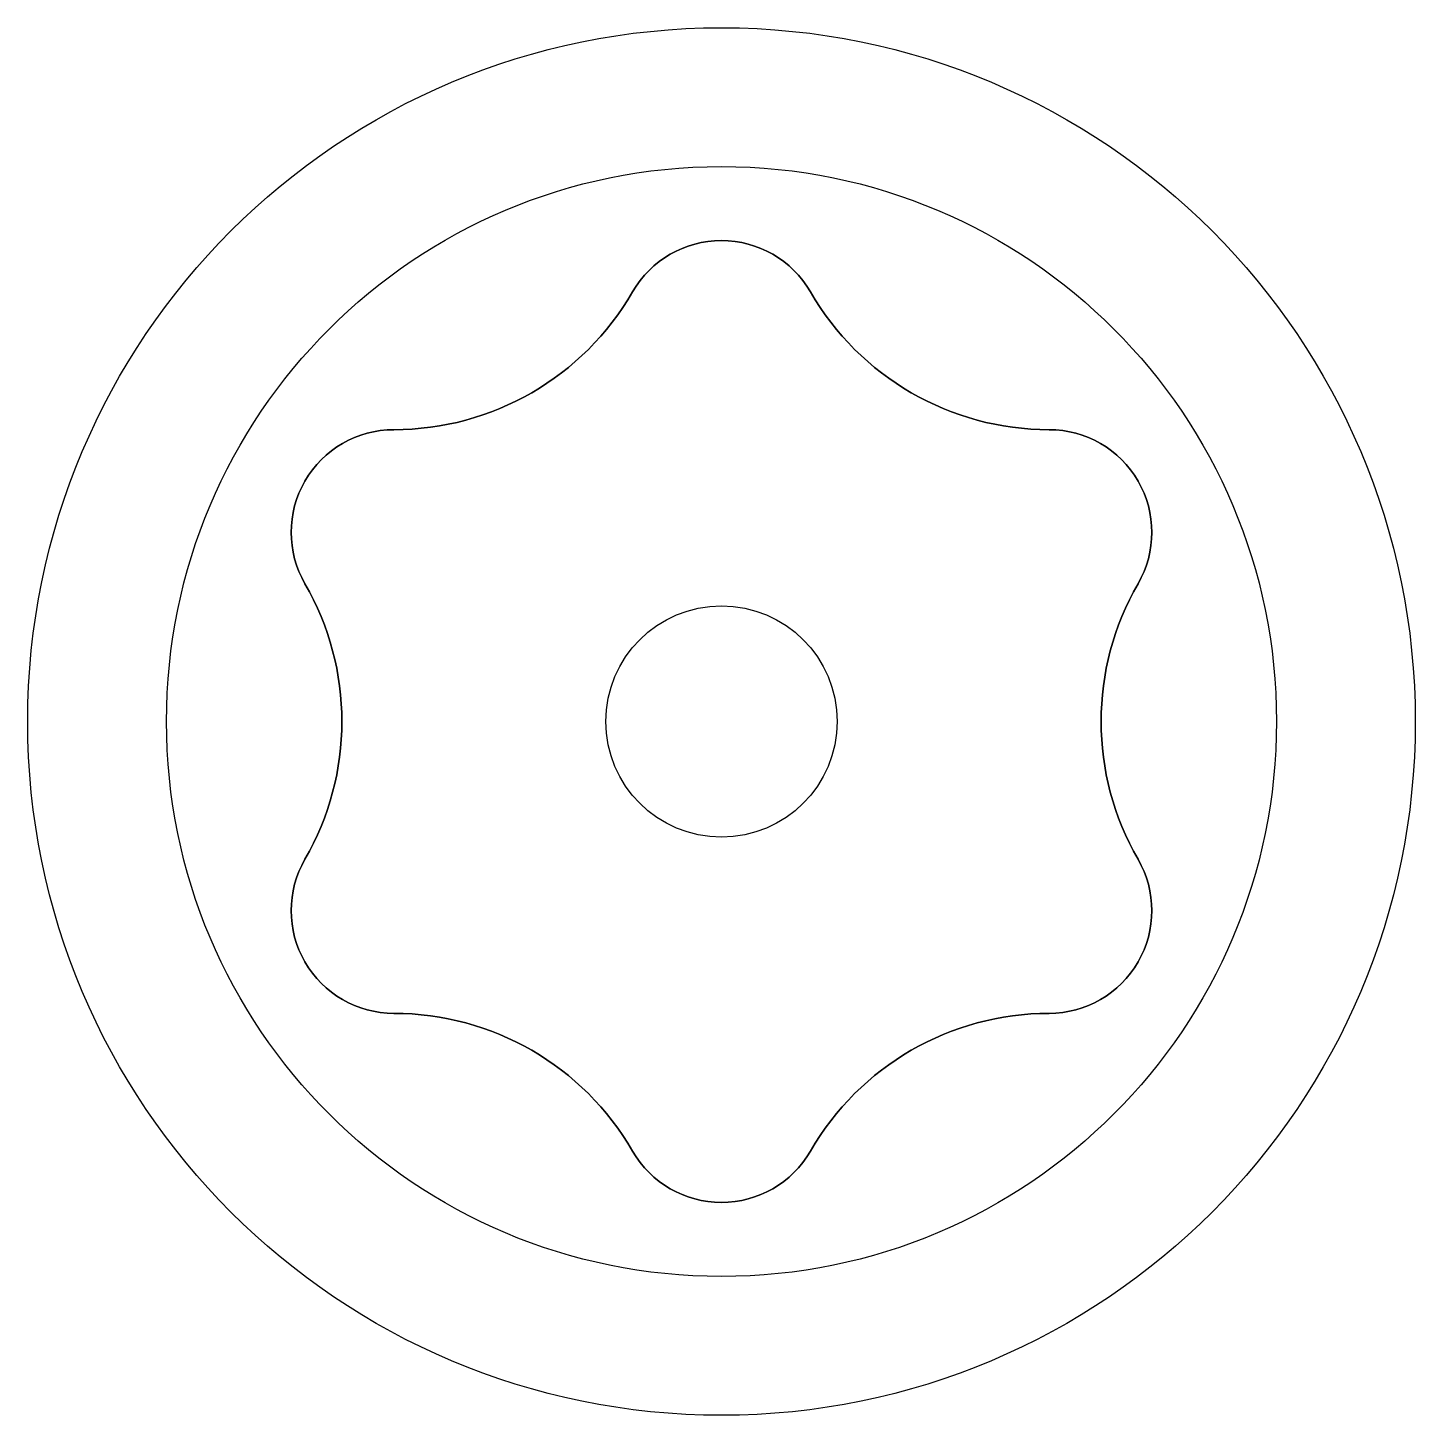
# Model space of a CAD drawing. Header units: millimetres. Extents: x -20.2 to -5.2, y -20.2 to -5.2.
import ezdxf

# ---------------------------------------------------------------- set-up
doc = ezdxf.new("R2010")
doc.units = ezdxf.units.MM

msp = doc.modelspace()

# ---------------------------------------------------------------- linework, layer by layer
for points in [[(-13.689, -17.373, 0.57735), (-11.767, -17.373, -0.267949), (-9.186, -15.883, 0.57735), (-8.225, -14.218, -0.267949), (-8.225, -11.238, 0.57735), (-9.186, -9.573, -0.267949), (-11.767, -8.083, 0.57735), (-13.689, -8.083, -0.267949), (-16.27, -9.573, 0.57735), (-17.231, -11.238, -0.267949), (-17.231, -14.218, 0.57735), (-16.27, -15.883, -0.267949)], [(-13.689, -17.373, 0.267949), (-16.27, -15.883, -0.57735), (-17.231, -14.218, 0.267949), (-17.231, -11.238, -0.57735), (-16.27, -9.573, 0.267949), (-13.689, -8.083, -0.57735), (-11.767, -8.083, 0.267949), (-9.186, -9.573, -0.57735), (-8.225, -11.238, 0.267949), (-8.225, -14.218, -0.57735), (-9.186, -15.883, 0.267949), (-11.767, -17.373, -0.57735)]]:
    msp.add_lwpolyline(points, format="xyb", close=True)
for radius in [7.5, 6, 1.25]:
    msp.add_circle((-12.728, -12.728), radius)

doc.saveas('drawing.dxf')
